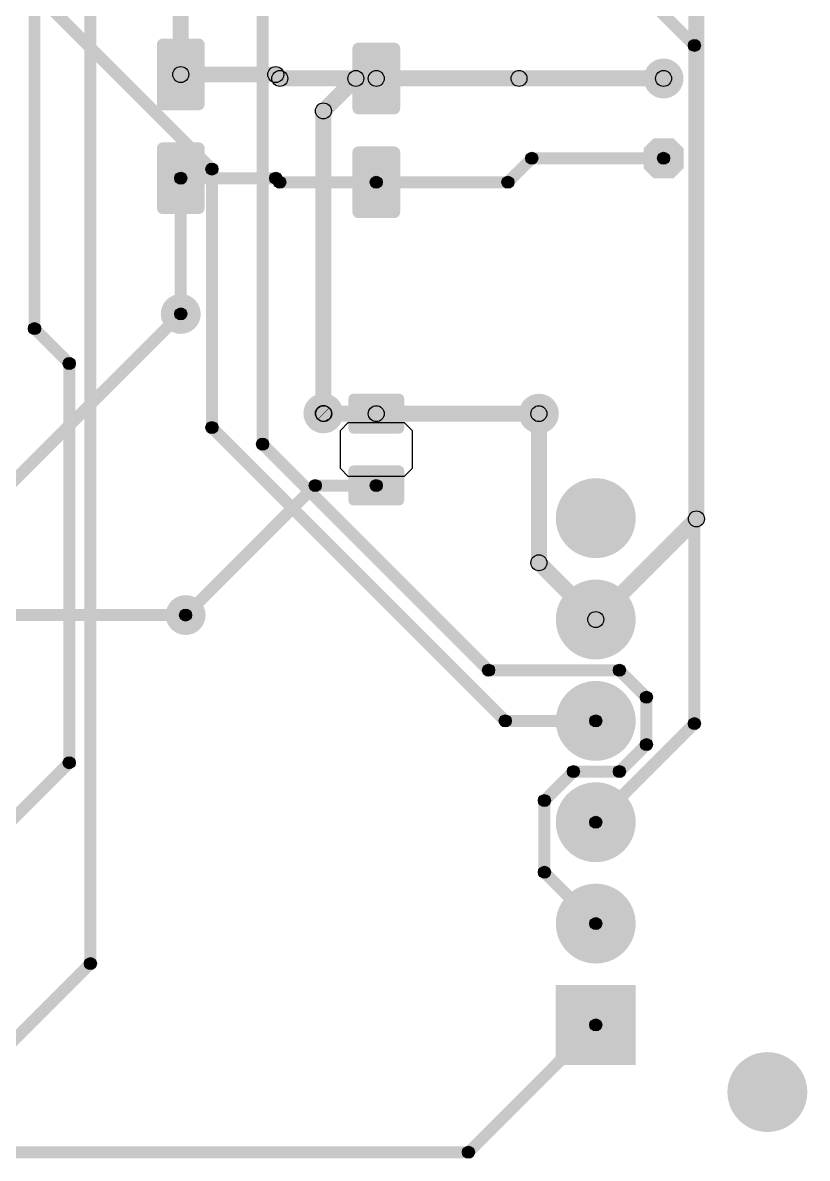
# Model space of a CAD drawing. Header units: millimetres. Extents: x 0 to 3.58, y 0 to 2.95.
# Drawn here: x 2.809 to 3.583, y 0.053 to 1.173 of the extents above; entities that cross this region are included whole.
import ezdxf

# ---------------------------------------------------------------- set-up
doc = ezdxf.new("R2010")
doc.units = ezdxf.units.MM
doc.header["$MEASUREMENT"] = 0
for name, color, linetype in [('BottomLayer', 5, 'Continuous'), ('PadHoleLayer', 156, 'Continuous'), ('TopLayer', 1, 'Continuous'), ('ViaHoleLayer', 16, 'Continuous')]:
    doc.layers.add(name, color=color, linetype=linetype)

# ---------------------------------------------------------------- blocks, each defined once
blk = doc.blocks.new('CON__PLS_6_8')
at = {"layer": 'BottomLayer'}
blk.add_hatch(color=5, dxfattribs=at).paths.add_polyline_path([(-0.2894, 0.0394), (-0.2106, 0.0394), (-0.2106, -0.0394), (-0.2894, -0.0394)])
h = blk.add_hatch(color=5, dxfattribs=at)
edge = h.paths.add_edge_path()
edge.add_arc((-0.15, 0), 0.0394, 0, 360)
h = blk.add_hatch(color=5, dxfattribs=at)
edge = h.paths.add_edge_path()
edge.add_arc((-0.05, 0), 0.0394, 0, 360)
h = blk.add_hatch(color=5, dxfattribs=at)
edge = h.paths.add_edge_path()
edge.add_arc((0.05, 0), 0.0394, 0, 360)
h = blk.add_hatch(color=5, dxfattribs=at)
edge = h.paths.add_edge_path()
edge.add_arc((0.15, 0), 0.0394, 0, 360)
h = blk.add_hatch(color=5, dxfattribs=at)
edge = h.paths.add_edge_path()
edge.add_arc((0.25, 0), 0.0394, 0, 360)
at = {"layer": 'PadHoleLayer'}
h = blk.add_hatch(color=156, dxfattribs=at)
edge = h.paths.add_edge_path()
edge.add_arc((-0.25, 0), 0.0217, 0, 360)
h = blk.add_hatch(color=156, dxfattribs=at)
edge = h.paths.add_edge_path()
edge.add_arc((-0.15, 0), 0.0217, 0, 360)
h = blk.add_hatch(color=156, dxfattribs=at)
edge = h.paths.add_edge_path()
edge.add_arc((-0.05, 0), 0.0217, 0, 360)
h = blk.add_hatch(color=156, dxfattribs=at)
edge = h.paths.add_edge_path()
edge.add_arc((0.05, 0), 0.0217, 0, 360)
h = blk.add_hatch(color=156, dxfattribs=at)
edge = h.paths.add_edge_path()
edge.add_arc((0.15, 0), 0.0217, 0, 360)
h = blk.add_hatch(color=156, dxfattribs=at)
edge = h.paths.add_edge_path()
edge.add_arc((0.25, 0), 0.0217, 0, 360)
at = {"layer": 'TopLayer'}
blk.add_hatch(color=1, dxfattribs=at).paths.add_polyline_path([(-0.2894, 0.0394), (-0.2106, 0.0394), (-0.2106, -0.0394), (-0.2894, -0.0394)])
h = blk.add_hatch(color=1, dxfattribs=at)
edge = h.paths.add_edge_path()
edge.add_arc((-0.15, 0), 0.0394, 0, 360)
h = blk.add_hatch(color=1, dxfattribs=at)
edge = h.paths.add_edge_path()
edge.add_arc((-0.05, 0), 0.0394, 0, 360)
h = blk.add_hatch(color=1, dxfattribs=at)
edge = h.paths.add_edge_path()
edge.add_arc((0.05, 0), 0.0394, 0, 360)
h = blk.add_hatch(color=1, dxfattribs=at)
edge = h.paths.add_edge_path()
edge.add_arc((0.15, 0), 0.0394, 0, 360)
h = blk.add_hatch(color=1, dxfattribs=at)
edge = h.paths.add_edge_path()
edge.add_arc((0.25, 0), 0.0394, 0, 360)
blk = doc.blocks.new('CAP__D5C2H11_59')
at = {"layer": 'BottomLayer'}
blk.add_hatch(color=5, dxfattribs=at).paths.add_polyline_path([(-0.0295, 0.0197), (-0.0492, 0.0197), (-0.0591, 0.0098), (-0.0591, -0.0098), (-0.0492, -0.0197), (-0.0295, -0.0197), (-0.0197, -0.0098), (-0.0197, 0.0098)])
h = blk.add_hatch(color=5, dxfattribs=at)
edge = h.paths.add_edge_path()
edge.add_arc((0.0394, 0), 0.0197, 0, 360)
at = {"layer": 'PadHoleLayer'}
h = blk.add_hatch(color=156, dxfattribs=at)
edge = h.paths.add_edge_path()
edge.add_arc((-0.0394, 0), 0.0118, 0, 360)
h = blk.add_hatch(color=156, dxfattribs=at)
edge = h.paths.add_edge_path()
edge.add_arc((0.0394, 0), 0.0118, 0, 360)
at = {"layer": 'TopLayer'}
blk.add_hatch(color=1, dxfattribs=at).paths.add_polyline_path([(-0.0295, 0.0197), (-0.0492, 0.0197), (-0.0591, 0.0098), (-0.0591, -0.0098), (-0.0492, -0.0197), (-0.0295, -0.0197), (-0.0197, -0.0098), (-0.0197, 0.0098)])
h = blk.add_hatch(color=1, dxfattribs=at)
edge = h.paths.add_edge_path()
edge.add_arc((0.0394, 0), 0.0197, 0, 360)
blk = doc.blocks.new('CAPMP3216X180N_61')
at = {"layer": 'TopLayer'}
h = blk.add_hatch(color=1, dxfattribs=at)
edge = h.paths.add_edge_path()
edge.add_arc((-0.0807, 0.0177), 0.00591, 90, 180)
edge.add_line((-0.0866, 0.0177), (-0.0866, -0.0177))
edge.add_arc((-0.0807, -0.0177), 0.00591, 180, 270)
edge.add_line((-0.0807, -0.0236), (-0.0217, -0.0236))
edge.add_arc((-0.0217, -0.0177), 0.00591, 270, 360)
edge.add_line((-0.0157, -0.0177), (-0.0157, 0.0177))
edge.add_arc((-0.0217, 0.0177), 0.00591, 0, 90)
edge.add_line((-0.0217, 0.0236), (-0.0807, 0.0236))
h = blk.add_hatch(color=1, dxfattribs=at)
edge = h.paths.add_edge_path()
edge.add_arc((0.0217, 0.0177), 0.00591, 90, 180)
edge.add_line((0.0157, 0.0177), (0.0157, -0.0177))
edge.add_arc((0.0217, -0.0177), 0.00591, 180, 270)
edge.add_line((0.0217, -0.0236), (0.0807, -0.0236))
edge.add_arc((0.0807, -0.0177), 0.00591, 270, 360)
edge.add_line((0.0866, -0.0177), (0.0866, 0.0177))
edge.add_arc((0.0807, 0.0177), 0.00591, 0, 90)
edge.add_line((0.0807, 0.0236), (0.0217, 0.0236))
blk = doc.blocks.new('CAPC2012X135N_62')
at = {"layer": 'TopLayer'}
h = blk.add_hatch(color=1, dxfattribs=at)
edge = h.paths.add_edge_path()
edge.add_arc((-0.0502, -0.0226), 0.00492, 180, 270)
edge.add_line((-0.0502, -0.0276), (-0.0207, -0.0276))
edge.add_arc((-0.0207, -0.0226), 0.00492, 270, 360)
edge.add_line((-0.0157, -0.0226), (-0.0157, 0.0226))
edge.add_arc((-0.0207, 0.0226), 0.00492, 0, 90)
edge.add_line((-0.0207, 0.0276), (-0.0502, 0.0276))
edge.add_arc((-0.0502, 0.0226), 0.00492, 90, 180)
edge.add_line((-0.0551, 0.0226), (-0.0551, -0.0226))
h = blk.add_hatch(color=1, dxfattribs=at)
edge = h.paths.add_edge_path()
edge.add_arc((0.0207, -0.0226), 0.00492, 180, 270)
edge.add_line((0.0207, -0.0276), (0.0502, -0.0276))
edge.add_arc((0.0502, -0.0226), 0.00492, 270, 360)
edge.add_line((0.0551, -0.0226), (0.0551, 0.0226))
edge.add_arc((0.0502, 0.0226), 0.00492, 0, 90)
edge.add_line((0.0502, 0.0276), (0.0207, 0.0276))
edge.add_arc((0.0207, 0.0226), 0.00492, 90, 180)
edge.add_line((0.0157, 0.0226), (0.0157, -0.0226))
for p, q in [((-0.0266, 0.0276), (-0.0187, 0.0354)), ((-0.0187, 0.0354), (0.0187, 0.0354)), ((0.0187, 0.0354), (0.0266, 0.0276)), ((-0.0266, -0.0276), (-0.0266, 0.0276)), ((0.0266, 0.0276), (0.0266, -0.0276)), ((-0.0187, -0.0354), (-0.0266, -0.0276)), ((0.0266, -0.0276), (0.0187, -0.0354)), ((0.0187, -0.0354), (-0.0187, -0.0354))]:
    blk.add_line(p, q, dxfattribs=at)
blk = doc.blocks.new('CAPMP3216X180N_63')
at = {"layer": 'TopLayer'}
h = blk.add_hatch(color=1, dxfattribs=at)
edge = h.paths.add_edge_path()
edge.add_arc((-0.0807, 0.0177), 0.00591, 90, 180)
edge.add_line((-0.0866, 0.0177), (-0.0866, -0.0177))
edge.add_arc((-0.0807, -0.0177), 0.00591, 180, 270)
edge.add_line((-0.0807, -0.0236), (-0.0217, -0.0236))
edge.add_arc((-0.0217, -0.0177), 0.00591, 270, 360)
edge.add_line((-0.0157, -0.0177), (-0.0157, 0.0177))
edge.add_arc((-0.0217, 0.0177), 0.00591, 0, 90)
edge.add_line((-0.0217, 0.0236), (-0.0807, 0.0236))
h = blk.add_hatch(color=1, dxfattribs=at)
edge = h.paths.add_edge_path()
edge.add_arc((0.0217, 0.0177), 0.00591, 90, 180)
edge.add_line((0.0157, 0.0177), (0.0157, -0.0177))
edge.add_arc((0.0217, -0.0177), 0.00591, 180, 270)
edge.add_line((0.0217, -0.0236), (0.0807, -0.0236))
edge.add_arc((0.0807, -0.0177), 0.00591, 270, 360)
edge.add_line((0.0866, -0.0177), (0.0866, 0.0177))
edge.add_arc((0.0807, 0.0177), 0.00591, 0, 90)
edge.add_line((0.0807, 0.0236), (0.0217, 0.0236))

msp = doc.modelspace()

# ---------------------------------------------------------------- hatches: boundary and pattern name
at = {"layer": 'BottomLayer'}
for points in [[(3.1531, 1.4605), (3.1615, 1.4688), (3.4755, 1.1548), (3.4671, 1.1465)], [(2.8231, 1.1925), (2.8315, 1.2008), (2.9995, 1.0328), (2.9911, 1.0245)], [(3.0512, 0.7573), (3.0394, 0.7573), (3.0394, 1.1947), (3.0512, 1.1947)], [(3.4772, 0.4816), (3.4654, 0.4816), (3.4654, 1.1507), (3.4772, 1.1507)], [(3.1109, 1.0805), (3.0998, 1.0917), (3.1318, 1.1237), (3.1429, 1.1125)], [(3.1373, 1.1102), (3.1373, 1.126), (3.4409, 1.126), (3.4409, 1.1102)], [(3.1132, 0.7877), (3.0974, 0.7877), (3.0974, 1.0861), (3.1132, 1.0861)], [(3.0012, 0.7737), (2.9894, 0.7737), (2.9894, 1.0287), (3.0012, 1.0287)], [(2.7876, 0.7005), (2.7793, 0.7089), (2.9604, 0.89), (2.9687, 0.8817)], [(3.3258, 0.6403), (3.3101, 0.6403), (3.3101, 0.7874), (3.3258, 0.7874)], [(2.9911, 0.7695), (2.9995, 0.7778), (3.2889, 0.4884), (3.2806, 0.4801)], [(3.0411, 0.7531), (3.0495, 0.7614), (3.2725, 0.5384), (3.2641, 0.5301)], [(3.3124, 0.6348), (3.3235, 0.6459), (3.3796, 0.5898), (3.3684, 0.5787)], [(2.797, 0.5828), (2.797, 0.5946), (2.9694, 0.5946), (2.9694, 0.5828)], [(3.2683, 0.5283), (3.2683, 0.5402), (3.3973, 0.5402), (3.3973, 0.5283)], [(3.3931, 0.5301), (3.4015, 0.5384), (3.4282, 0.5117), (3.4198, 0.5034)], [(3.4299, 0.4609), (3.4181, 0.4609), (3.4181, 0.5076), (3.4299, 0.5076)], [(3.2847, 0.4783), (3.2847, 0.4902), (3.374, 0.4902), (3.374, 0.4783)], [(3.3782, 0.3801), (3.3698, 0.3884), (3.4671, 0.4857), (3.4755, 0.4774)], [(3.4015, 0.4301), (3.3931, 0.4384), (3.4198, 0.4651), (3.4282, 0.4568)], [(3.3275, 0.4015), (3.3191, 0.4098), (3.3477, 0.4384), (3.3561, 0.4301)], [(3.3519, 0.4283), (3.3519, 0.4402), (3.3973, 0.4402), (3.3973, 0.4283)], [(3.3292, 0.3349), (3.3174, 0.3349), (3.3174, 0.4057), (3.3292, 0.4057)], [(3.3191, 0.3308), (3.3275, 0.3391), (3.3782, 0.2884), (3.3698, 0.2801)], [(3.2526, 0.0545), (3.2443, 0.0628), (3.3698, 0.1884), (3.3782, 0.1801)], [(0.4323, 0.0528), (0.4323, 0.0646), (3.2484, 0.0646), (3.2484, 0.0528)]]:
    msp.add_hatch(color=5, dxfattribs=at).paths.add_polyline_path(points)
h = msp.add_hatch(color=5, dxfattribs=at)
edge = h.paths.add_edge_path()
edge.add_arc((3.4713, 1.1507), 0.00591, 0, 360)
h = msp.add_hatch(color=5, dxfattribs=at)
edge = h.paths.add_edge_path()
edge.add_arc((3.4713, 1.1507), 0.00591, 0, 360)
h = msp.add_hatch(color=5, dxfattribs=at)
edge = h.paths.add_edge_path()
edge.add_arc((3.1373, 1.1181), 0.00787, 0, 360)
h = msp.add_hatch(color=5, dxfattribs=at)
edge = h.paths.add_edge_path()
edge.add_arc((3.1373, 1.1181), 0.00787, 0, 360)
h = msp.add_hatch(color=5, dxfattribs=at)
edge = h.paths.add_edge_path()
edge.add_arc((3.4409, 1.1181), 0.00787, 0, 360)
h = msp.add_hatch(color=5, dxfattribs=at)
edge = h.paths.add_edge_path()
edge.add_arc((3.1053, 1.0861), 0.00787, 0, 360)
h = msp.add_hatch(color=5, dxfattribs=at)
edge = h.paths.add_edge_path()
edge.add_arc((3.1053, 1.0861), 0.00787, 0, 360)
h = msp.add_hatch(color=5, dxfattribs=at)
edge = h.paths.add_edge_path()
edge.add_arc((2.9953, 1.0287), 0.00591, 0, 360)
h = msp.add_hatch(color=5, dxfattribs=at)
edge = h.paths.add_edge_path()
edge.add_arc((2.9953, 1.0287), 0.00591, 0, 360)
h = msp.add_hatch(color=5, dxfattribs=at)
edge = h.paths.add_edge_path()
edge.add_arc((2.9646, 0.8858), 0.0197, 0, 360)
h = msp.add_hatch(color=5, dxfattribs=at)
edge = h.paths.add_edge_path()
edge.add_arc((2.9646, 0.8858), 0.00591, 0, 360)
h = msp.add_hatch(color=5, dxfattribs=at)
edge = h.paths.add_edge_path()
edge.add_arc((3.1053, 0.7877), 0.0197, 0, 360)
h = msp.add_hatch(color=5, dxfattribs=at)
edge = h.paths.add_edge_path()
edge.add_arc((3.3179, 0.7874), 0.0197, 0, 360)
h = msp.add_hatch(color=5, dxfattribs=at)
edge = h.paths.add_edge_path()
edge.add_arc((3.1053, 0.7877), 0.00787, 0, 360)
h = msp.add_hatch(color=5, dxfattribs=at)
edge = h.paths.add_edge_path()
edge.add_arc((3.3179, 0.7874), 0.00787, 0, 360)
h = msp.add_hatch(color=5, dxfattribs=at)
edge = h.paths.add_edge_path()
edge.add_arc((2.9953, 0.7737), 0.00591, 0, 360)
h = msp.add_hatch(color=5, dxfattribs=at)
edge = h.paths.add_edge_path()
edge.add_arc((2.9953, 0.7737), 0.00591, 0, 360)
h = msp.add_hatch(color=5, dxfattribs=at)
edge = h.paths.add_edge_path()
edge.add_arc((3.0453, 0.7573), 0.00591, 0, 360)
h = msp.add_hatch(color=5, dxfattribs=at)
edge = h.paths.add_edge_path()
edge.add_arc((3.0453, 0.7573), 0.00591, 0, 360)
h = msp.add_hatch(color=5, dxfattribs=at)
edge = h.paths.add_edge_path()
edge.add_arc((3.3179, 0.6403), 0.00787, 0, 360)
h = msp.add_hatch(color=5, dxfattribs=at)
edge = h.paths.add_edge_path()
edge.add_arc((3.3179, 0.6403), 0.00787, 0, 360)
h = msp.add_hatch(color=5, dxfattribs=at)
edge = h.paths.add_edge_path()
edge.add_arc((2.9694, 0.5887), 0.0197, 0, 360)
h = msp.add_hatch(color=5, dxfattribs=at)
edge = h.paths.add_edge_path()
edge.add_arc((2.9694, 0.5887), 0.00591, 0, 360)
h = msp.add_hatch(color=5, dxfattribs=at)
edge = h.paths.add_edge_path()
edge.add_arc((3.374, 0.5843), 0.00787, 0, 360)
h = msp.add_hatch(color=5, dxfattribs=at)
edge = h.paths.add_edge_path()
edge.add_arc((3.2683, 0.5343), 0.00591, 0, 360)
h = msp.add_hatch(color=5, dxfattribs=at)
edge = h.paths.add_edge_path()
edge.add_arc((3.2683, 0.5343), 0.00591, 0, 360)
h = msp.add_hatch(color=5, dxfattribs=at)
edge = h.paths.add_edge_path()
edge.add_arc((3.3973, 0.5343), 0.00591, 0, 360)
h = msp.add_hatch(color=5, dxfattribs=at)
edge = h.paths.add_edge_path()
edge.add_arc((3.3973, 0.5343), 0.00591, 0, 360)
h = msp.add_hatch(color=5, dxfattribs=at)
edge = h.paths.add_edge_path()
edge.add_arc((3.424, 0.5076), 0.00591, 0, 360)
h = msp.add_hatch(color=5, dxfattribs=at)
edge = h.paths.add_edge_path()
edge.add_arc((3.424, 0.5076), 0.00591, 0, 360)
h = msp.add_hatch(color=5, dxfattribs=at)
edge = h.paths.add_edge_path()
edge.add_arc((3.2847, 0.4843), 0.00591, 0, 360)
h = msp.add_hatch(color=5, dxfattribs=at)
edge = h.paths.add_edge_path()
edge.add_arc((3.2847, 0.4843), 0.00591, 0, 360)
h = msp.add_hatch(color=5, dxfattribs=at)
edge = h.paths.add_edge_path()
edge.add_arc((3.374, 0.4843), 0.00591, 0, 360)
h = msp.add_hatch(color=5, dxfattribs=at)
edge = h.paths.add_edge_path()
edge.add_arc((3.4713, 0.4816), 0.00591, 0, 360)
h = msp.add_hatch(color=5, dxfattribs=at)
edge = h.paths.add_edge_path()
edge.add_arc((3.4713, 0.4816), 0.00591, 0, 360)
h = msp.add_hatch(color=5, dxfattribs=at)
edge = h.paths.add_edge_path()
edge.add_arc((3.424, 0.4609), 0.00591, 0, 360)
h = msp.add_hatch(color=5, dxfattribs=at)
edge = h.paths.add_edge_path()
edge.add_arc((3.424, 0.4609), 0.00591, 0, 360)
h = msp.add_hatch(color=5, dxfattribs=at)
edge = h.paths.add_edge_path()
edge.add_arc((3.3519, 0.4343), 0.00591, 0, 360)
h = msp.add_hatch(color=5, dxfattribs=at)
edge = h.paths.add_edge_path()
edge.add_arc((3.3519, 0.4343), 0.00591, 0, 360)
h = msp.add_hatch(color=5, dxfattribs=at)
edge = h.paths.add_edge_path()
edge.add_arc((3.3973, 0.4343), 0.00591, 0, 360)
h = msp.add_hatch(color=5, dxfattribs=at)
edge = h.paths.add_edge_path()
edge.add_arc((3.3973, 0.4343), 0.00591, 0, 360)
h = msp.add_hatch(color=5, dxfattribs=at)
edge = h.paths.add_edge_path()
edge.add_arc((3.3233, 0.4057), 0.00591, 0, 360)
h = msp.add_hatch(color=5, dxfattribs=at)
edge = h.paths.add_edge_path()
edge.add_arc((3.3233, 0.4057), 0.00591, 0, 360)
h = msp.add_hatch(color=5, dxfattribs=at)
edge = h.paths.add_edge_path()
edge.add_arc((3.374, 0.3843), 0.00591, 0, 360)
h = msp.add_hatch(color=5, dxfattribs=at)
edge = h.paths.add_edge_path()
edge.add_arc((3.3233, 0.3349), 0.00591, 0, 360)
h = msp.add_hatch(color=5, dxfattribs=at)
edge = h.paths.add_edge_path()
edge.add_arc((3.3233, 0.3349), 0.00591, 0, 360)
h = msp.add_hatch(color=5, dxfattribs=at)
edge = h.paths.add_edge_path()
edge.add_arc((3.374, 0.2843), 0.00591, 0, 360)
h = msp.add_hatch(color=5, dxfattribs=at)
edge = h.paths.add_edge_path()
edge.add_arc((3.374, 0.1843), 0.00591, 0, 360)
h = msp.add_hatch(color=5, dxfattribs=at)
edge = h.paths.add_edge_path()
edge.add_arc((3.5433, 0.1181), 0.0197, 0, 360)
h = msp.add_hatch(color=5, dxfattribs=at)
edge = h.paths.add_edge_path()
edge.add_arc((3.2484, 0.0587), 0.00591, 0, 360)
h = msp.add_hatch(color=5, dxfattribs=at)
edge = h.paths.add_edge_path()
edge.add_arc((3.2484, 0.0587), 0.00591, 0, 360)
at = {"layer": 'PadHoleLayer'}
h = msp.add_hatch(color=156, dxfattribs=at)
edge = h.paths.add_edge_path()
edge.add_arc((3.5433, 0.1181), 0.0394, 0, 360)
at = {"layer": 'TopLayer'}
for points in [[(3.4812, 0.6836), (3.4654, 0.6836), (3.4654, 1.8777), (3.4812, 1.8777)], [(2.8262, 0.8713), (2.8144, 0.8713), (2.8144, 1.3657), (2.8262, 1.3657)], [(2.8813, 0.2448), (2.8695, 0.2448), (2.8695, 1.2625), (2.8813, 1.2625)], [(2.9724, 1.122), (2.9567, 1.122), (2.9567, 1.2247), (2.9724, 1.2247)], [(2.9646, 1.1142), (2.9646, 1.1299), (3.0583, 1.1299), (3.0583, 1.1142)], [(3.0528, 1.1165), (3.0639, 1.1276), (3.0678, 1.1237), (3.0567, 1.1125)], [(3.0623, 1.1102), (3.0623, 1.126), (3.1575, 1.126), (3.1575, 1.1102)], [(3.1575, 1.1102), (3.1575, 1.126), (3.2983, 1.126), (3.2983, 1.1102)], [(3.2928, 1.1125), (3.3039, 1.1237), (3.3039, 1.1237), (3.2928, 1.1125)], [(3.2983, 1.1102), (3.2983, 1.126), (3.4409, 1.126), (3.4409, 1.1102)], [(3.2915, 1.0116), (3.2831, 1.0199), (3.3068, 1.0435), (3.3151, 1.0352)], [(3.3109, 1.0335), (3.3109, 1.0453), (3.4409, 1.0453), (3.4409, 1.0335)], [(2.9705, 0.8858), (2.9587, 0.8858), (2.9587, 1.0197), (2.9705, 1.0197)], [(2.9646, 1.0138), (2.9646, 1.0256), (3.0583, 1.0256), (3.0583, 1.0138)], [(3.0541, 1.0155), (3.0625, 1.0239), (3.0664, 1.0199), (3.0581, 1.0116)], [(3.0623, 1.0098), (3.0623, 1.0217), (3.1575, 1.0217), (3.1575, 1.0098)], [(3.1575, 1.0098), (3.1575, 1.0217), (3.2873, 1.0217), (3.2873, 1.0098)], [(2.8161, 0.8671), (2.8245, 0.8754), (2.8588, 0.8411), (2.8505, 0.8328)], [(2.8605, 0.443), (2.8487, 0.443), (2.8487, 0.8369), (2.8605, 0.8369)], [(3.0998, 0.7821), (3.1109, 0.7932), (3.1112, 0.793), (3.1, 0.7818)], [(3.1056, 0.7795), (3.1056, 0.7953), (3.1575, 0.7953), (3.1575, 0.7795)], [(3.1575, 0.7795), (3.1575, 0.7953), (3.3179, 0.7953), (3.3179, 0.7795)], [(2.9736, 0.5845), (2.9653, 0.5928), (3.0931, 0.7207), (3.1015, 0.7124)], [(3.0973, 0.7106), (3.0973, 0.7224), (3.1575, 0.7224), (3.1575, 0.7106)], [(3.3796, 0.5787), (3.3684, 0.5898), (3.4678, 0.6891), (3.4789, 0.678)], [(2.7505, 0.3305), (2.7421, 0.3388), (2.8505, 0.4472), (2.8588, 0.4388)], [(2.7305, 0.0915), (2.7221, 0.0998), (2.8713, 0.249), (2.8796, 0.2406)]]:
    msp.add_hatch(color=1, dxfattribs=at).paths.add_polyline_path(points)
h = msp.add_hatch(color=1, dxfattribs=at)
edge = h.paths.add_edge_path()
edge.add_arc((2.9646, 1.122), 0.00787, 0, 360)
h = msp.add_hatch(color=1, dxfattribs=at)
edge = h.paths.add_edge_path()
edge.add_arc((2.9646, 1.122), 0.00787, 0, 360)
h = msp.add_hatch(color=1, dxfattribs=at)
edge = h.paths.add_edge_path()
edge.add_arc((3.0583, 1.122), 0.00787, 0, 360)
h = msp.add_hatch(color=1, dxfattribs=at)
edge = h.paths.add_edge_path()
edge.add_arc((3.0583, 1.122), 0.00787, 0, 360)
h = msp.add_hatch(color=1, dxfattribs=at)
edge = h.paths.add_edge_path()
edge.add_arc((3.0623, 1.1181), 0.00787, 0, 360)
h = msp.add_hatch(color=1, dxfattribs=at)
edge = h.paths.add_edge_path()
edge.add_arc((3.0623, 1.1181), 0.00787, 0, 360)
h = msp.add_hatch(color=1, dxfattribs=at)
edge = h.paths.add_edge_path()
edge.add_arc((3.1575, 1.1181), 0.00787, 0, 360)
h = msp.add_hatch(color=1, dxfattribs=at)
edge = h.paths.add_edge_path()
edge.add_arc((3.1575, 1.1181), 0.00787, 0, 360)
h = msp.add_hatch(color=1, dxfattribs=at)
edge = h.paths.add_edge_path()
edge.add_arc((3.2983, 1.1181), 0.00787, 0, 360)
h = msp.add_hatch(color=1, dxfattribs=at)
edge = h.paths.add_edge_path()
edge.add_arc((3.2983, 1.1181), 0.00787, 0, 360)
h = msp.add_hatch(color=1, dxfattribs=at)
edge = h.paths.add_edge_path()
edge.add_arc((3.2983, 1.1181), 0.00787, 0, 360)
h = msp.add_hatch(color=1, dxfattribs=at)
edge = h.paths.add_edge_path()
edge.add_arc((3.2983, 1.1181), 0.00787, 0, 360)
h = msp.add_hatch(color=1, dxfattribs=at)
edge = h.paths.add_edge_path()
edge.add_arc((3.4409, 1.1181), 0.00787, 0, 360)
h = msp.add_hatch(color=1, dxfattribs=at)
edge = h.paths.add_edge_path()
edge.add_arc((3.3109, 1.0394), 0.00591, 0, 360)
h = msp.add_hatch(color=1, dxfattribs=at)
edge = h.paths.add_edge_path()
edge.add_arc((3.3109, 1.0394), 0.00591, 0, 360)
h = msp.add_hatch(color=1, dxfattribs=at)
edge = h.paths.add_edge_path()
edge.add_arc((3.4409, 1.0394), 0.00591, 0, 360)
h = msp.add_hatch(color=1, dxfattribs=at)
edge = h.paths.add_edge_path()
edge.add_arc((2.9646, 1.0197), 0.00591, 0, 360)
h = msp.add_hatch(color=1, dxfattribs=at)
edge = h.paths.add_edge_path()
edge.add_arc((2.9646, 1.0197), 0.00591, 0, 360)
h = msp.add_hatch(color=1, dxfattribs=at)
edge = h.paths.add_edge_path()
edge.add_arc((3.0583, 1.0197), 0.00591, 0, 360)
h = msp.add_hatch(color=1, dxfattribs=at)
edge = h.paths.add_edge_path()
edge.add_arc((3.0583, 1.0197), 0.00591, 0, 360)
h = msp.add_hatch(color=1, dxfattribs=at)
edge = h.paths.add_edge_path()
edge.add_arc((3.0623, 1.0157), 0.00591, 0, 360)
h = msp.add_hatch(color=1, dxfattribs=at)
edge = h.paths.add_edge_path()
edge.add_arc((3.0623, 1.0157), 0.00591, 0, 360)
h = msp.add_hatch(color=1, dxfattribs=at)
edge = h.paths.add_edge_path()
edge.add_arc((3.1575, 1.0157), 0.00591, 0, 360)
h = msp.add_hatch(color=1, dxfattribs=at)
edge = h.paths.add_edge_path()
edge.add_arc((3.1575, 1.0157), 0.00591, 0, 360)
h = msp.add_hatch(color=1, dxfattribs=at)
edge = h.paths.add_edge_path()
edge.add_arc((3.2873, 1.0157), 0.00591, 0, 360)
h = msp.add_hatch(color=1, dxfattribs=at)
edge = h.paths.add_edge_path()
edge.add_arc((3.2873, 1.0157), 0.00591, 0, 360)
h = msp.add_hatch(color=1, dxfattribs=at)
edge = h.paths.add_edge_path()
edge.add_arc((2.9646, 0.8858), 0.0197, 0, 360)
h = msp.add_hatch(color=1, dxfattribs=at)
edge = h.paths.add_edge_path()
edge.add_arc((2.9646, 0.8858), 0.00591, 0, 360)
h = msp.add_hatch(color=1, dxfattribs=at)
edge = h.paths.add_edge_path()
edge.add_arc((2.8203, 0.8713), 0.00591, 0, 360)
h = msp.add_hatch(color=1, dxfattribs=at)
edge = h.paths.add_edge_path()
edge.add_arc((2.8203, 0.8713), 0.00591, 0, 360)
h = msp.add_hatch(color=1, dxfattribs=at)
edge = h.paths.add_edge_path()
edge.add_arc((2.8546, 0.8369), 0.00591, 0, 360)
h = msp.add_hatch(color=1, dxfattribs=at)
edge = h.paths.add_edge_path()
edge.add_arc((2.8546, 0.8369), 0.00591, 0, 360)
h = msp.add_hatch(color=1, dxfattribs=at)
edge = h.paths.add_edge_path()
edge.add_arc((3.1053, 0.7877), 0.0197, 0, 360)
h = msp.add_hatch(color=1, dxfattribs=at)
edge = h.paths.add_edge_path()
edge.add_arc((3.3179, 0.7874), 0.0197, 0, 360)
h = msp.add_hatch(color=1, dxfattribs=at)
edge = h.paths.add_edge_path()
edge.add_arc((3.1053, 0.7877), 0.00787, 0, 360)
h = msp.add_hatch(color=1, dxfattribs=at)
edge = h.paths.add_edge_path()
edge.add_arc((3.1056, 0.7874), 0.00787, 0, 360)
h = msp.add_hatch(color=1, dxfattribs=at)
edge = h.paths.add_edge_path()
edge.add_arc((3.1056, 0.7874), 0.00787, 0, 360)
h = msp.add_hatch(color=1, dxfattribs=at)
edge = h.paths.add_edge_path()
edge.add_arc((3.1575, 0.7874), 0.00787, 0, 360)
h = msp.add_hatch(color=1, dxfattribs=at)
edge = h.paths.add_edge_path()
edge.add_arc((3.1575, 0.7874), 0.00787, 0, 360)
h = msp.add_hatch(color=1, dxfattribs=at)
edge = h.paths.add_edge_path()
edge.add_arc((3.3179, 0.7874), 0.00787, 0, 360)
h = msp.add_hatch(color=1, dxfattribs=at)
edge = h.paths.add_edge_path()
edge.add_arc((3.0973, 0.7165), 0.00591, 0, 360)
h = msp.add_hatch(color=1, dxfattribs=at)
edge = h.paths.add_edge_path()
edge.add_arc((3.0973, 0.7165), 0.00591, 0, 360)
h = msp.add_hatch(color=1, dxfattribs=at)
edge = h.paths.add_edge_path()
edge.add_arc((3.1575, 0.7165), 0.00591, 0, 360)
h = msp.add_hatch(color=1, dxfattribs=at)
edge = h.paths.add_edge_path()
edge.add_arc((3.4733, 0.6836), 0.00787, 0, 360)
h = msp.add_hatch(color=1, dxfattribs=at)
edge = h.paths.add_edge_path()
edge.add_arc((3.4733, 0.6836), 0.00787, 0, 360)
h = msp.add_hatch(color=1, dxfattribs=at)
edge = h.paths.add_edge_path()
edge.add_arc((2.9694, 0.5887), 0.0197, 0, 360)
h = msp.add_hatch(color=1, dxfattribs=at)
edge = h.paths.add_edge_path()
edge.add_arc((2.9694, 0.5887), 0.00591, 0, 360)
h = msp.add_hatch(color=1, dxfattribs=at)
edge = h.paths.add_edge_path()
edge.add_arc((3.374, 0.5843), 0.00787, 0, 360)
h = msp.add_hatch(color=1, dxfattribs=at)
edge = h.paths.add_edge_path()
edge.add_arc((2.8546, 0.443), 0.00591, 0, 360)
h = msp.add_hatch(color=1, dxfattribs=at)
edge = h.paths.add_edge_path()
edge.add_arc((2.8546, 0.443), 0.00591, 0, 360)
h = msp.add_hatch(color=1, dxfattribs=at)
edge = h.paths.add_edge_path()
edge.add_arc((2.8754, 0.2448), 0.00591, 0, 360)
h = msp.add_hatch(color=1, dxfattribs=at)
edge = h.paths.add_edge_path()
edge.add_arc((2.8754, 0.2448), 0.00591, 0, 360)
h = msp.add_hatch(color=1, dxfattribs=at)
edge = h.paths.add_edge_path()
edge.add_arc((3.5433, 0.1181), 0.0394, 0, 360)
at = {"layer": 'ViaHoleLayer'}
h = msp.add_hatch(color=16, dxfattribs=at)
edge = h.paths.add_edge_path()
edge.add_arc((2.9646, 0.8858), 0.0118, 0, 360)
h = msp.add_hatch(color=16, dxfattribs=at)
edge = h.paths.add_edge_path()
edge.add_arc((3.1053, 0.7877), 0.0118, 0, 360)
h = msp.add_hatch(color=16, dxfattribs=at)
edge = h.paths.add_edge_path()
edge.add_arc((3.3179, 0.7874), 0.0118, 0, 360)
h = msp.add_hatch(color=16, dxfattribs=at)
edge = h.paths.add_edge_path()
edge.add_arc((2.9694, 0.5887), 0.0118, 0, 360)

# ---------------------------------------------------------------- linework, layer by layer
at = {"layer": 'BottomLayer'}
for centre, radius in [((3.4713, 1.1507), 0.00591), ((3.4713, 1.1507), 0.00591), ((3.1373, 1.1181), 0.00787), ((3.1373, 1.1181), 0.00787), ((3.4409, 1.1181), 0.00787), ((3.1053, 1.0861), 0.00787), ((3.1053, 1.0861), 0.00787), ((2.9953, 1.0287), 0.00591), ((2.9953, 1.0287), 0.00591), ((2.9646, 0.8858), 0.00591), ((3.1053, 0.7877), 0.00787), ((3.3179, 0.7874), 0.00787), ((2.9953, 0.7737), 0.00591), ((2.9953, 0.7737), 0.00591), ((3.0453, 0.7573), 0.00591), ((3.0453, 0.7573), 0.00591), ((3.3179, 0.6403), 0.00787), ((3.3179, 0.6403), 0.00787), ((2.9694, 0.5887), 0.00591), ((3.374, 0.5843), 0.00787), ((3.2683, 0.5343), 0.00591), ((3.2683, 0.5343), 0.00591), ((3.3973, 0.5343), 0.00591), ((3.3973, 0.5343), 0.00591), ((3.424, 0.5076), 0.00591), ((3.424, 0.5076), 0.00591), ((3.2847, 0.4843), 0.00591), ((3.2847, 0.4843), 0.00591), ((3.374, 0.4843), 0.00591), ((3.4713, 0.4816), 0.00591), ((3.4713, 0.4816), 0.00591), ((3.424, 0.4609), 0.00591), ((3.424, 0.4609), 0.00591), ((3.3519, 0.4343), 0.00591), ((3.3519, 0.4343), 0.00591), ((3.3973, 0.4343), 0.00591), ((3.3973, 0.4343), 0.00591), ((3.3233, 0.4057), 0.00591), ((3.3233, 0.4057), 0.00591), ((3.374, 0.3843), 0.00591), ((3.3233, 0.3349), 0.00591), ((3.3233, 0.3349), 0.00591), ((3.374, 0.2843), 0.00591), ((3.374, 0.1843), 0.00591), ((3.2484, 0.0587), 0.00591), ((3.2484, 0.0587), 0.00591)]:
    msp.add_circle(centre, radius, dxfattribs=at)
at = {"layer": 'TopLayer'}
for centre, radius in [((2.9646, 1.122), 0.00787), ((2.9646, 1.122), 0.00787), ((3.0583, 1.122), 0.00787), ((3.0583, 1.122), 0.00787), ((3.0623, 1.1181), 0.00787), ((3.0623, 1.1181), 0.00787), ((3.1575, 1.1181), 0.00787), ((3.1575, 1.1181), 0.00787), ((3.2983, 1.1181), 0.00787), ((3.2983, 1.1181), 0.00787), ((3.2983, 1.1181), 0.00787), ((3.2983, 1.1181), 0.00787), ((3.4409, 1.1181), 0.00787), ((3.3109, 1.0394), 0.00591), ((3.3109, 1.0394), 0.00591), ((3.4409, 1.0394), 0.00591), ((2.9646, 1.0197), 0.00591), ((2.9646, 1.0197), 0.00591), ((3.0583, 1.0197), 0.00591), ((3.0583, 1.0197), 0.00591), ((3.0623, 1.0157), 0.00591), ((3.0623, 1.0157), 0.00591), ((3.1575, 1.0157), 0.00591), ((3.1575, 1.0157), 0.00591), ((3.2873, 1.0157), 0.00591), ((3.2873, 1.0157), 0.00591), ((2.9646, 0.8858), 0.00591), ((2.8203, 0.8713), 0.00591), ((2.8203, 0.8713), 0.00591), ((2.8546, 0.8369), 0.00591), ((2.8546, 0.8369), 0.00591), ((3.1053, 0.7877), 0.00787), ((3.1056, 0.7874), 0.00787), ((3.1056, 0.7874), 0.00787), ((3.1575, 0.7874), 0.00787), ((3.1575, 0.7874), 0.00787), ((3.3179, 0.7874), 0.00787), ((3.0973, 0.7165), 0.00591), ((3.0973, 0.7165), 0.00591), ((3.1575, 0.7165), 0.00591), ((3.4733, 0.6836), 0.00787), ((3.4733, 0.6836), 0.00787), ((2.9694, 0.5887), 0.00591), ((3.374, 0.5843), 0.00787), ((2.8546, 0.443), 0.00591), ((2.8546, 0.443), 0.00591), ((2.8754, 0.2448), 0.00591), ((2.8754, 0.2448), 0.00591)]:
    msp.add_circle(centre, radius, dxfattribs=at)

# ---------------------------------------------------------------- block references
at = {"rotation": 90}
for name, p in [('CAPMP3216X180N_63', (2.9646, 1.0709)), ('CAPMP3216X180N_61', (3.1575, 1.0669)), ('CAP__D5C2H11_59', (3.4409, 1.0787)), ('CAPC2012X135N_62', (3.1575, 0.752)), ('CON__PLS_6_8', (3.374, 0.4343))]:
    msp.add_blockref(name, p, dxfattribs=at)

doc.saveas('drawing.dxf')
